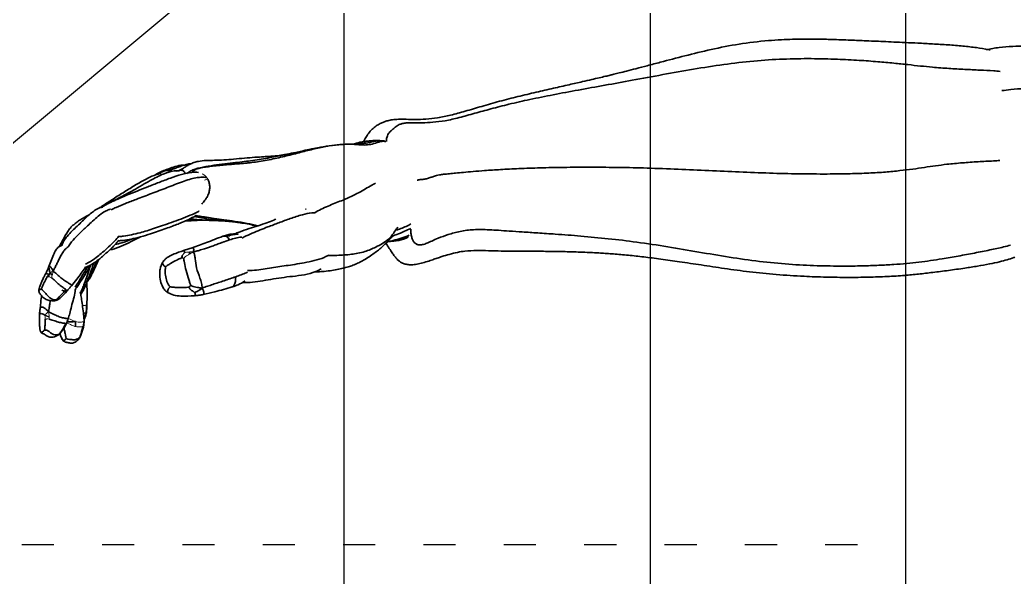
# Model space of a CAD drawing. Header units: millimetres. Extents: x 6622 to 532820, y 3370 to 359312.
# Drawn here: x 458319.3 to 458690.5, y 315683.4 to 315891.3 of the extents above; entities that cross this region are included whole.
import ezdxf

# ---------------------------------------------------------------- set-up
doc = ezdxf.new("R2010")
doc.units = ezdxf.units.MM
doc.linetypes.add('ACAD_ISO03W100', pattern=[30, 12, -18])

# ---------------------------------------------------------------- blocks, each defined once
blk = doc.blocks.new('A$C2A5E29B8')
at = {"color": 3}
for p, q in [((990.37, 0), (990.37, 5125.97)), ((1104.65, 5125.97), (1104.65, 0)), ((1200, 5057.38), (0, 4057.38))]:
    blk.add_line(p, q, dxfattribs=at)
at = {"color": 5}
for q in [(0, 4057.38), (1200, 4057.38)]:
    blk.add_line((1200, 5057.38), q, dxfattribs=at)
at = {"color": 5, "linetype": 'ACAD_ISO03W100'}
blk.add_line((0, 4629.93), (1200, 4629.93), dxfattribs=at)
blk = doc.blocks.new('A$C7F547E15')
at = {"color": 2, "linetype": 'Continuous', "lineweight": 35}
for p, q in [((352.58, 909.13), (349.33, 909)), ((352.58, 909.11), (352.58, 909.13)), ((354.73, 909.06), (354.3, 909.13)), ((373.66, 906.2), (373.72, 906.16)), ((373.72, 906.16), (373.74, 906.15)), ((350.41, 896.7), (350.39, 896.68)), ((350.49, 896.86), (350.41, 896.7)), ((365.63, 896.29), (365.6, 896.36)), ((351.42, 888.34), (351.31, 888.56)), ((351.44, 888.31), (351.42, 888.34)), ((359.21, 886.99), (359.06, 887.24)), ((359.22, 886.97), (359.21, 886.99)), ((359.23, 886.94), (359.22, 886.97)), ((421.73, 844.13), (421.47, 845.02)), ((380.93, 842.48), (381.71, 842.56)), ((381.71, 842.56), (382.1, 842.56)), ((421.67, 844.41), (421.84, 843.93)), ((391.18, 823.52), (391.05, 823.83)), ((391.16, 823.55), (391.07, 823.86)), ((391.18, 823.52), (391.89, 821.1)), ((391.89, 821.16), (391.33, 822.99)), ((392.44, 817.66), (391.84, 821.34)), ((367.59, 819.13), (367.6, 819.08)), ((397.88, 818.72), (397.6, 816.69)), ((397.84, 818.63), (397.88, 818.92)), ((435.62, 748.14), (435.68, 748.66)), ((388.81, 745.78), (388.78, 746.1))]:
    blk.add_line(p, q, dxfattribs=at)
at = {"color": 2, "linetype": 'Continuous', "lineweight": 18}
blk.add_line((392.18, 816.23), (392.2, 816.55), dxfattribs=at)
at = {"color": 2, "linetype": 'Continuous', "lineweight": 35}
for points, knots in [([(346.69, 908.59), (346.56, 908.53), (346.34, 908.43), (345.81, 907.68), (345.45, 906.6), (344.74, 905.69), (344.44, 905.09), (344.22, 904.47), (344.1, 903.67), (344.16, 902.64), (344.49, 901.39), (344.97, 900.62), (345.23, 900.21)], [0, 0, 0, 0, 0.041625, 0.073493, 0.272071, 0.373721, 0.421116, 0.469666, 0.574872, 0.698587, 0.841678, 1, 1, 1, 1]), ([(347.47, 906.68), (347.46, 906.66), (347.45, 906.6), (347.43, 906.43), (347.4, 906.03), (347.25, 905.25), (346.2, 903.95), (345.16, 902.47), (345.07, 901.23), (345.26, 900.52), (345.4, 900.2), (345.46, 900.08), (345.48, 900.05)], [0, 0, 0, 0, 0.25, 0.5, 1, 2, 3, 4, 5, 5.5, 5.75, 6, 6, 6, 6]), ([(346.7, 908.58), (346.65, 908.56), (346.39, 908.42), (346.35, 907.98), (346.71, 907.43), (347.14, 906.97), (347.37, 906.77), (347.47, 906.68)], [0, 0, 0, 0, 0.087077, 0.4137471, 0.7538204, 0.9001665, 1, 1, 1, 1]), ([(349.38, 909), (348.85, 908.98), (347.93, 908.93), (347.06, 908.69), (346.69, 908.59)], [0, 0, 0, 0, 0.571871, 1, 1, 1, 1]), ([(347.03, 908.7), (346.94, 908.68), (346.81, 908.66), (346.73, 908.6), (346.7, 908.58)], [0, 0, 0, 0, 0.654852, 1, 1, 1, 1]), ([(349.33, 909), (349.25, 908.99), (348.72, 908.97), (348.04, 908.91), (347.36, 908.79), (347.12, 908.73), (347.03, 908.7)], [0, 0, 0, 0, 0.1009271, 0.6601783, 0.8660911, 1, 1, 1, 1]), ([(347.47, 906.68), (347.5, 906.68), (347.6, 906.67), (347.91, 906.64), (348.63, 906.57), (350.14, 906.46), (351.81, 906.4), (352.56, 906.41)], [0, 0, 0, 0, 0.25, 0.5, 1, 2, 3, 3, 3, 3]), ([(352.58, 909.12), (351.99, 909.11), (350.84, 909.08), (349.75, 909.02), (349.21, 908.99)], [0, 0, 0, 0, 0.508886, 1, 1, 1, 1]), ([(354.3, 909.13), (354.25, 909.13), (354.05, 909.13), (353.49, 909.14), (352.96, 909.14), (352.58, 909.13)], [3, 3, 3, 3, 3.25, 3.5, 4, 4, 4, 4]), ([(352.63, 895.71), (352.63, 895.71), (352.65, 895.63), (352.71, 895.83), (352.81, 896.39), (352.92, 897.03), (353.09, 897.86), (353.33, 898.82), (353.67, 899.86), (354.24, 901.28), (355.08, 903.03), (355.64, 904.27), (355.92, 904.89)], [0, 0, 0, 0, 0.005892, 0.171489, 0.254443, 0.337386, 0.420319, 0.503246, 0.586163, 0.669109, 0.834613, 1, 1, 1, 1]), ([(354.45, 906.4), (354.37, 906.27), (354.13, 905.91), (353.82, 905.26), (353.65, 904.73), (353.6, 904.55)], [0, 0, 0, 0, 0.266637, 0.752233, 1, 1, 1, 1]), ([(354.3, 909.13), (354.33, 909.12), (354.43, 909.11), (354.65, 909.07), (355.01, 908.93), (355.22, 908.43), (355, 907.49), (354.64, 906.91), (354.41, 906.65), (354.31, 906.56), (354.28, 906.53)], [0, 0, 0, 0, 0.25, 0.5, 1, 2, 3, 3.5, 3.75, 4, 4, 4, 4]), ([(357.67, 908.72), (357.1, 908.79), (356.3, 908.9), (355.19, 909.07), (354.71, 909.1), (354.49, 909.12)], [0, 0, 0, 0, 0.577296, 0.803778, 1, 1, 1, 1]), ([(355.92, 904.89), (356.33, 905.25), (357.12, 905.92), (357.96, 907.12), (358.25, 908.21), (358.13, 908.7), (357.68, 908.71), (357.66, 908.71)], [0, 0, 0, 0, 0.1828153, 0.344148, 0.6660123, 0.9851967, 1, 1, 1, 1]), ([(355.92, 904.89), (356.6, 904.77), (357.96, 904.52), (359.73, 904.24), (360.82, 904.05), (361.22, 903.99)], [0, 0, 0, 0, 0.387388, 0.772339, 1, 1, 1, 1]), ([(363.46, 908.1), (363.23, 908.14), (362.07, 908.31), (360.13, 908.49), (358.44, 908.64), (357.67, 908.72)], [0, 0, 0, 0, 0.1185482, 0.5978616, 1, 1, 1, 1]), ([(366.14, 909.3), (365.93, 909.31), (365.55, 909.33), (364.89, 909.17), (364.11, 908.68), (363.38, 908.02), (362.48, 907.36), (361.77, 906.22), (361.13, 904.43), (361.08, 902.95), (361.06, 902.14)], [0, 0, 0, 0, 0.066472, 0.119897, 0.206265, 0.344495, 0.425538, 0.547867, 0.752594, 1, 1, 1, 1]), ([(366.8, 908.1), (366.76, 908.09), (366.65, 908.05), (366.38, 907.91), (365.87, 907.54), (365.11, 906.67), (363.75, 905.55), (362.42, 904.28), (361.72, 903.02), (361.51, 902.23), (361.47, 901.87), (361.46, 901.73), (361.46, 901.69)], [0, 0, 0, 0, 0.25, 0.5, 1, 2, 3, 4, 5, 5.5, 5.75, 6, 6, 6, 6]), ([(366.18, 909.25), (366.14, 909.25), (366.03, 909.27), (366.21, 908.89), (366.62, 908.34), (366.8, 908.1)], [0, 0, 0, 0, 0.2462976, 0.6717109, 1, 1, 1, 1]), ([(373.74, 906.18), (373.27, 906.43), (372.21, 906.99), (370.63, 907.77), (369, 908.48), (367.55, 909.05), (366.57, 909.22), (366.14, 909.3)], [0, 0, 0, 0, 0.193201, 0.434176, 0.641571, 0.841542, 1, 1, 1, 1]), ([(372.36, 905.43), (371.9, 905.66), (370.81, 906.3), (368.8, 907.3), (367.6, 907.81), (367.05, 908.01), (366.85, 908.08), (366.8, 908.1)], [0, 0, 0, 0, 1, 2, 2.5, 2.75, 3, 3, 3, 3]), ([(373.74, 906.15), (373.78, 906.14), (373.92, 906.09), (373.82, 905.69), (373.61, 905.27), (373.48, 905.08), (373.42, 905.01), (373.4, 904.98)], [0, 0, 0, 0, 0.169022, 0.682544, 0.879084, 0.952544, 1, 1, 1, 1]), ([(377.06, 904.66), (376.46, 904.92), (375.34, 905.39), (374.26, 905.93), (373.76, 906.18)], [0, 0, 0, 0, 0.537406, 1, 1, 1, 1]), ([(345.23, 900.22), (345.26, 900.18), (345.31, 900.1), (345.43, 900.06), (345.48, 900.05)], [0, 0, 0, 0, 0.543694, 1, 1, 1, 1]), ([(345.23, 900.21), (345.52, 899.87), (346.14, 899.15), (347.85, 897.89), (349.35, 897.14), (350.39, 896.61)], [0, 0, 0, 0, 0.212094, 0.45069, 1, 1, 1, 1]), ([(352.54, 904.49), (352.48, 904.23), (352.29, 903.63), (351.78, 902.19), (351.1, 900.2), (350.67, 898.06), (350.54, 897.12), (350.49, 896.86)], [8, 8, 8, 8, 8.5, 9, 10, 11, 12, 12, 12, 12]), ([(361.06, 902.14), (361.18, 901.63), (361.43, 900.56), (363.07, 898.57), (364.55, 897.24), (365.63, 896.27)], [0, 0, 0, 0, 0.206398, 0.426816, 1, 1, 1, 1]), ([(361.46, 901.69), (361.4, 901.72), (361.07, 901.86), (361.09, 902.01), (361.11, 902.14)], [0, 0, 0, 0, 0.199656, 1, 1, 1, 1]), ([(366.29, 896.73), (365.46, 897.43), (363.88, 898.83), (362.41, 900.26), (361.78, 901.09), (361.55, 901.49), (361.48, 901.65), (361.46, 901.69)], [0, 0, 0, 0, 1, 2, 2.5, 2.75, 3, 3, 3, 3]), ([(371.85, 903.48), (371.69, 903.24), (371.26, 902.72), (370.13, 901.52), (368.57, 899.87), (367.17, 897.96), (366.54, 897.03), (366.29, 896.73)], [8, 8, 8, 8, 8.5, 9, 10, 11, 12, 12, 12, 12]), ([(374.91, 902.74), (374.7, 902.46), (374.32, 901.92), (373.37, 900.85), (372.17, 899.51), (370.84, 897.83), (369.95, 896.43), (369.37, 895.48), (369, 894.89), (368.69, 894.46), (368.35, 894.12), (368.13, 894.04), (368.07, 894.19), (368.06, 894.23)], [0, 0, 0, 0, 0.075975, 0.145731, 0.283922, 0.417688, 0.544693, 0.60638, 0.667997, 0.731484, 0.799036, 0.948023, 1, 1, 1, 1]), ([(372.31, 904.75), (372.43, 904.71), (372.95, 904.55), (373.48, 904.45), (373.89, 904.38)], [0, 0, 0, 0, 0.2331812, 1, 1, 1, 1]), ([(372.88, 903.16), (373.13, 903.34), (373.68, 903.74), (374.13, 904.09), (374.37, 904.28)], [0, 0, 0, 0, 0.457539, 1, 1, 1, 1]), ([(374.37, 904.28), (374.7, 904.33), (375.16, 904.41), (375.86, 904.55), (376.76, 904.72), (377.35, 904.7), (376.99, 904.03), (376.25, 903.43), (375.62, 903.06), (375.21, 902.87), (374.91, 902.74)], [0, 0, 0, 0, 0.25, 0.5, 1, 2, 3, 3.5, 3.75, 4, 4, 4, 4]), ([(386.19, 895.65), (386.1, 895.81), (385.83, 896.31), (385, 897.22), (383.62, 898.24), (381.88, 899.22), (380.08, 900.11), (378.34, 900.95), (376.62, 901.8), (375.5, 902.42), (374.91, 902.74)], [0, 0, 0, 0, 0.0433031, 0.1351941, 0.2735232, 0.4245862, 0.5757546, 0.7162411, 0.8506845, 1, 1, 1, 1]), ([(387.04, 898.39), (386.87, 898.85), (386.5, 899.92), (385.07, 901.25), (382.93, 902.44), (380.15, 903.46), (378.12, 904.25), (377.05, 904.67)], [0, 0, 0, 0, 0.119331, 0.273691, 0.459303, 0.717106, 1, 1, 1, 1]), ([(343.06, 898.41), (342.85, 898.27), (342.46, 898.01), (341.96, 897.41), (341.65, 896.45), (341.5, 895.31), (341.27, 894.19), (341.44, 893.03), (342.24, 891.6), (343.19, 890.83), (343.71, 890.4)], [0, 0, 0, 0, 0.083654, 0.150096, 0.249677, 0.407623, 0.496982, 0.617307, 0.786266, 1, 1, 1, 1]), ([(343.55, 896.6), (343.32, 896.78), (342.79, 897.18), (342.75, 897.74), (342.72, 898.2), (343.03, 898.38), (343.09, 898.41)], [0, 0, 0, 0, 0.2865645, 0.6454272, 0.9342001, 1, 1, 1, 1]), ([(343.55, 896.6), (343.53, 896.57), (343.45, 896.46), (343.29, 896.15), (343.09, 895.52), (343.12, 894.53), (342.92, 893.5), (342.86, 892.43), (343.26, 891.31), (343.68, 890.7), (343.92, 890.43), (344.02, 890.34), (344.04, 890.32)], [0, 0, 0, 0, 0.25, 0.5, 1, 2, 3, 4, 5, 5.5, 5.75, 6, 6, 6, 6]), ([(345.88, 899.51), (345.57, 899.42), (344.6, 899.14), (343.68, 898.71), (343.06, 898.41)], [0, 0, 0, 0, 0.318906, 1, 1, 1, 1]), ([(343.09, 898.41), (343.12, 898.44), (343.18, 898.48), (343.28, 898.51), (343.31, 898.52)], [0, 0, 0, 0, 0.638122, 1, 1, 1, 1]), ([(343.53, 898.59), (343.47, 898.54), (343.37, 898.45), (343.31, 898.35), (343.29, 898.3)], [0, 0, 0, 0, 0.575252, 1, 1, 1, 1]), ([(348.48, 897.67), (347.9, 897.54), (346.66, 897.27), (345.17, 896.98), (344.11, 896.74), (343.71, 896.64), (343.55, 896.6)], [0, 0, 0, 0, 0.339447, 0.735427, 0.894755, 1, 1, 1, 1]), ([(345.48, 900.05), (345.51, 900.01), (345.63, 899.89), (345.96, 899.57), (346.74, 898.92), (348.29, 897.92), (349.74, 897.19), (350.49, 896.86)], [0, 0, 0, 0, 0.25, 0.5, 1, 2, 3, 3, 3, 3]), ([(350.4, 896.6), (350.77, 896.43), (351.5, 896.11), (352.26, 895.83), (352.64, 895.7)], [0, 0, 0, 0, 0.505144, 1, 1, 1, 1]), ([(351.4, 892.22), (351.37, 892.6), (351.31, 893.37), (351.27, 894.67), (351.26, 895.65), (351.36, 896.12), (351.38, 896.18)], [0, 0, 0, 0, 0.318724, 0.637378, 0.95588, 1, 1, 1, 1]), ([(352.63, 895.7), (353.49, 895.45), (355.39, 894.88), (358.56, 894.1), (361.94, 893.19), (364.68, 892.5), (366.19, 892.34), (366.57, 892.3)], [0, 0, 0, 0, 0.187595, 0.412957, 0.680777, 0.92026, 1, 1, 1, 1]), ([(365.58, 896.32), (365.99, 895.96), (366.8, 895.23), (367.63, 894.53), (368.05, 894.18)], [0, 0, 0, 0, 0.5018866, 1, 1, 1, 1]), ([(366.29, 896.73), (366.17, 896.6), (365.86, 896.26), (365.68, 896.19), (365.64, 896.28), (365.63, 896.29)], [0, 0, 0, 0, 0.354576, 0.949075, 1, 1, 1, 1]), ([(403.76, 875.97), (403.75, 876.04), (403.64, 876.66), (402.98, 878.24), (401.52, 880.51), (399.42, 882.99), (397.17, 885.43), (395.12, 887.63), (393.37, 889.51), (391.28, 891.7), (389.14, 893.71), (387.21, 895.13), (386.4, 895.55), (386.23, 895.64)], [0, 0, 0, 0, 0.009537, 0.084447, 0.188906, 0.316703, 0.447523, 0.560384, 0.653133, 0.735939, 0.898421, 0.979058, 1, 1, 1, 1]), ([(396.75, 892.72), (396.6, 892.96), (396.16, 893.69), (394.96, 894.77), (393.05, 896.15), (390.37, 897.68), (388.04, 898.87), (386.69, 899.56), (386.48, 899.67)], [0, 0, 0, 0, 0.070502, 0.208607, 0.372002, 0.63553, 0.942813, 1, 1, 1, 1]), ([(404.76, 879.56), (404.73, 879.8), (404.65, 880.51), (404.16, 881.69), (403.31, 883.23), (401.99, 884.98), (400.2, 887.03), (398.11, 889.2), (395.93, 891.47), (393.67, 893.87), (391.42, 895.98), (389.1, 897.71), (387.59, 898.43), (386.88, 898.76)], [0, 0, 0, 0, 0.030522, 0.087402, 0.139017, 0.225202, 0.329407, 0.443203, 0.56389, 0.684375, 0.814567, 0.912565, 1, 1, 1, 1]), ([(366.36, 892.43), (366.44, 892.36), (366.93, 891.88), (368.25, 891.12), (370.18, 889.82), (372.82, 888.14), (375.39, 886.53), (377.2, 885.53), (377.79, 885.21)], [0, 0, 0, 0, 0.025147, 0.152684, 0.328128, 0.541777, 0.850769, 1, 1, 1, 1]), ([(367.49, 892.41), (367.49, 892.4), (367.8, 892.17), (368.61, 891.7), (370.15, 890.75), (372.3, 889.42), (374.72, 887.94), (376.42, 886.98), (377.15, 886.56)], [0, 0, 0, 0, 0.001448, 0.103641, 0.245875, 0.483197, 0.774237, 1, 1, 1, 1]), ([(368.04, 894.19), (369.06, 893.36), (371, 891.76), (373.84, 889.65), (375.65, 888.27), (376.6, 887.75), (376.64, 887.72)], [0, 0, 0, 0, 0.367441, 0.698938, 0.986911, 1, 1, 1, 1]), ([(401.42, 885.59), (401.29, 885.81), (400.54, 887.11), (399.53, 889.07), (398.09, 891.19), (397.31, 892.3), (396.77, 892.7), (396.75, 892.72)], [0, 0, 0, 0, 0.090014, 0.537884, 0.765678, 0.988457, 1, 1, 1, 1]), ([(343.71, 890.4), (344.3, 890.11), (345.49, 889.51), (347.38, 889.01), (349.33, 888.35), (350.7, 888.28), (351.45, 888.25)], [0, 0, 0, 0, 0.240999, 0.494597, 0.724325, 1, 1, 1, 1]), ([(344.04, 890.32), (343.97, 890.31), (343.83, 890.3), (343.8, 890.42), (343.78, 890.48)], [0, 0, 0, 0, 0.501049, 1, 1, 1, 1]), ([(344.04, 890.32), (344.09, 890.29), (344.25, 890.21), (344.71, 890.03), (345.69, 889.7), (347.36, 889.29), (348.46, 888.94), (349.08, 888.8)], [0, 0, 0, 0, 0.25, 0.5, 1, 2, 3, 3, 3, 3]), ([(351.41, 888.24), (352.48, 888.3), (354.76, 888.43), (358.16, 888.93), (361.37, 889.38), (363.38, 889.7), (364.25, 889.83)], [0, 0, 0, 0, 0.249676, 0.528573, 0.795045, 1, 1, 1, 1]), ([(352.42, 888.31), (352.48, 888.25), (352.86, 887.92), (353.96, 887.52), (356.16, 887.05), (358.01, 886.98), (359.22, 886.94)], [0, 0, 0, 0, 0.03866, 0.214173, 0.486661, 1, 1, 1, 1]), ([(355.45, 887.5), (354.59, 887.64), (353.55, 887.8), (352.75, 888.25), (352.61, 888.33)], [0, 0, 0, 0, 0.827917, 1, 1, 1, 1]), ([(359.18, 886.94), (360.19, 886.91), (362.25, 886.86), (365.23, 886.87), (367.73, 886.91), (369.19, 886.97), (369.73, 886.99)], [0, 0, 0, 0, 0.288556, 0.584901, 0.846846, 1, 1, 1, 1]), ([(364.25, 889.83), (364.52, 889.61), (365.22, 889.03), (366.62, 888.31), (368.42, 887.5), (370.6, 886.62), (373.26, 885.62), (376, 884.63), (377.89, 884.02), (378.68, 883.76)], [0, 0, 0, 0, 0.066936, 0.172172, 0.298797, 0.444964, 0.623154, 0.841042, 1, 1, 1, 1]), ([(364.6, 890.2), (364.63, 890.17), (365.11, 889.76), (366.46, 889.13), (368.81, 888.18), (371.97, 887.07), (375.08, 886.02), (377.12, 885.4), (377.86, 885.17)], [0, 0, 0, 0, 0.008738, 0.133651, 0.306541, 0.550319, 0.837661, 1, 1, 1, 1]), ([(369.73, 886.99), (370.2, 886.62), (371.3, 885.77), (373.22, 884.7), (375.5, 883.58), (377.89, 882.5), (379.56, 881.78), (380.36, 881.43)], [0, 0, 0, 0, 0.149316, 0.345726, 0.546326, 0.782799, 1, 1, 1, 1]), ([(371.28, 886.37), (371.33, 886.34), (371.77, 886.04), (372.78, 885.48), (374.63, 884.54), (376.99, 883.47), (378.8, 882.69), (379.7, 882.3)], [0, 0, 0, 0, 0.021107, 0.169599, 0.36821, 0.686547, 1, 1, 1, 1]), ([(376.56, 887.99), (376.61, 887.83), (376.89, 886.88), (377.67, 885.37), (378.76, 883.59), (379.86, 882.05), (381.12, 880.44), (382.85, 878.43), (384.7, 876.4), (386.58, 874.48), (388.01, 873.07), (389.01, 872.3), (389.39, 872)], [0, 0, 0, 0, 0.024141, 0.143839, 0.243355, 0.326103, 0.418858, 0.540074, 0.710752, 0.817436, 0.930791, 1, 1, 1, 1]), ([(378.2, 887.65), (378.43, 887.15), (379.28, 885.34), (381.01, 882.9), (383.24, 880.12), (385.62, 877.45), (388.14, 874.85), (390.06, 872.88), (391.12, 872.1), (391.35, 871.94)], [0, 0, 0, 0, 0.0791143, 0.2876339, 0.429551, 0.5991587, 0.8085618, 0.959077, 1, 1, 1, 1]), ([(420.4, 852.96), (420.14, 853.86), (419.51, 856.08), (417.63, 859.81), (415.04, 864.4), (411.86, 869.48), (408.6, 874.66), (406.09, 878.62), (404.63, 880.76), (404.28, 881.27)], [0, 0, 0, 0, 0.084572, 0.209153, 0.377616, 0.565428, 0.757924, 0.942074, 1, 1, 1, 1]), ([(420.97, 834.89), (421, 835.9), (421.07, 838.59), (420.02, 843), (418.33, 848.09), (416.28, 853.3), (414.25, 858.45), (412.28, 863.49), (410.39, 868.17), (408.64, 872.32), (407.21, 875.48), (405.96, 877.93), (405.13, 879.45), (404.55, 880.21), (404.45, 880.34)], [0, 0, 0, 0, 0.061605, 0.162915, 0.275016, 0.392291, 0.509614, 0.619316, 0.728301, 0.821678, 0.896994, 0.941419, 0.990386, 1, 1, 1, 1]), ([(384.76, 876.37), (384.77, 876.33), (385.09, 874.84), (386.08, 871.91), (388.1, 867.5), (389.74, 864.16), (390.73, 862.22), (390.89, 861.91)], [0, 0, 0, 0, 0.007625, 0.290629, 0.585993, 0.933116, 1, 1, 1, 1]), ([(387.35, 873.76), (387.58, 872.72), (388.16, 870.1), (389.24, 867.34), (389.96, 865.61), (390.06, 865.35)], [0, 0, 0, 0, 0.363109, 0.907182, 1, 1, 1, 1]), ([(418.51, 831.04), (418.55, 831.24), (418.71, 832.07), (418.73, 833.81), (418.46, 836.31), (417.69, 839.21), (416.17, 843.68), (413.83, 849.56), (411.1, 856.76), (408.68, 863.23), (406.54, 868.72), (404.98, 872.62), (403.93, 874.81), (403.57, 875.56)], [0, 0, 0, 0, 0.015956, 0.065459, 0.120416, 0.185707, 0.259634, 0.421613, 0.584567, 0.74145, 0.852079, 0.949272, 1, 1, 1, 1]), ([(421.63, 843.93), (421.65, 844.15), (421.8, 845.42), (421.49, 847.39), (420.84, 849.64), (420.09, 851.59), (419.04, 853.87), (417.5, 856.79), (415.47, 860.33), (412.66, 865.2), (409.98, 870.24), (408.02, 873.86), (407.32, 875.15)], [0, 0, 0, 0, 0.019378, 0.10881, 0.16794, 0.217885, 0.288612, 0.384163, 0.503899, 0.641941, 0.871513, 1, 1, 1, 1]), ([(389.1, 872.23), (389.13, 871.57), (389.23, 869.56), (389.82, 866.09), (390.88, 861.76), (392.21, 857.58), (393.54, 853.67), (394.72, 850.24), (395.82, 847.17), (396.82, 844.56), (397.85, 842.03), (399.12, 839.25), (400.18, 837.06), (400.94, 835.91), (401.02, 835.81)], [0, 0, 0, 0, 0.050848, 0.154192, 0.271087, 0.397468, 0.497827, 0.594651, 0.681552, 0.753801, 0.813357, 0.893657, 0.989977, 1, 1, 1, 1]), ([(402.93, 834.57), (402.88, 834.65), (402.09, 835.94), (400.89, 838.83), (399.17, 843.07), (397.63, 847.42), (396.21, 851.54), (394.91, 855.31), (393.79, 858.78), (392.75, 862.36), (391.89, 866), (391.25, 869.2), (391.09, 871.07), (391.03, 871.71)], [0, 0, 0, 0, 0.007353, 0.120068, 0.241424, 0.362766, 0.475449, 0.576664, 0.668752, 0.754275, 0.860442, 0.952792, 1, 1, 1, 1]), ([(421.77, 851.08), (421.43, 851.97), (420.92, 853.31), (420.13, 854.64), (419.78, 854.97), (419.77, 854.98)], [0, 0, 0, 0, 0.656497, 0.987252, 1, 1, 1, 1]), ([(421.9, 848.97), (421.73, 849.91), (421.42, 851.69), (420.6, 853.26), (420.21, 854)], [0, 0, 0, 0, 0.526914, 1, 1, 1, 1]), ([(364.91, 849.27), (364.47, 848.34), (363.53, 846.39), (363.13, 842.11), (363.31, 838.82), (363.43, 836.67)], [0, 0, 0, 0, 0.238134, 0.501138, 1, 1, 1, 1]), ([(367.62, 848.16), (367.41, 848.35), (367.09, 848.64), (366.67, 848.93), (366.22, 849.13), (365.69, 849.22), (365.16, 849.27), (364.87, 849.28), (364.92, 849.27), (364.92, 849.27)], [0, 0, 0, 0, 0.1478556, 0.2262719, 0.3057282, 0.4972638, 0.736954, 0.9879697, 1, 1, 1, 1]), ([(379.02, 851.63), (378.33, 851.97), (377.03, 852.62), (374.37, 853.02), (371.37, 852.87), (368.47, 852.09), (366.28, 850.9), (365.39, 849.84), (364.91, 849.27)], [0, 0, 0, 0, 0.157365, 0.300675, 0.533038, 0.729419, 0.853436, 1, 1, 1, 1]), ([(377.03, 850.1), (376.96, 850.13), (376.72, 850.22), (376.07, 850.38), (374.67, 850.54), (372.29, 850.26), (369.82, 849.6), (368.47, 848.85), (367.88, 848.4), (367.67, 848.21), (367.62, 848.16)], [0, 0, 0, 0, 0.25, 0.5, 1, 2, 3, 3.5, 3.75, 4, 4, 4, 4]), ([(379.01, 851.63), (379.01, 851.63), (379.01, 851.69), (378.54, 851.6), (377.95, 851.52), (377.45, 851.04), (377.23, 850.69), (377.11, 850.33), (377.03, 850.1)], [0, 0, 0, 0, 0.004079, 0.266593, 0.707611, 0.78759, 0.863712, 1, 1, 1, 1]), ([(380.88, 843.01), (380.77, 843.55), (380.22, 844.81), (378.79, 847.51), (377.78, 849.09), (377.28, 849.79), (377.08, 850.04), (377.03, 850.1)], [1, 1, 1, 1, 2, 3, 3.5, 3.75, 4, 4, 4, 4]), ([(384.5, 841.84), (384.24, 842.63), (383.68, 844.31), (382.68, 846.9), (381.55, 849.08), (380.28, 850.7), (379.44, 851.32), (379.01, 851.64)], [0, 0, 0, 0, 0.2155964, 0.4584192, 0.7224147, 0.8591286, 1, 1, 1, 1]), ([(424.33, 841.55), (424.34, 841.8), (424.37, 843.19), (423.89, 845.11), (423.22, 847.21), (422.72, 848.58), (422.23, 849.85), (421.93, 850.65), (421.77, 851.08)], [0, 0, 0, 0, 0.080498, 0.43623, 0.610726, 0.752392, 0.867135, 1, 1, 1, 1]), ([(367.62, 848.16), (367.6, 848.07), (367.54, 847.73), (367.41, 846.81), (367.25, 844.78), (367.26, 841.43), (367.33, 840), (367.51, 839.48)], [1, 1, 1, 1, 1.25, 1.5, 2, 3, 4, 4, 4, 4]), ([(421.79, 849.03), (421.85, 848.83), (422.06, 848.13), (421.84, 847.64), (421.42, 847.5), (421.38, 847.49)], [0, 0, 0, 0, 0.273935, 0.940146, 1, 1, 1, 1]), ([(425.11, 838.05), (425.11, 838.08), (425.06, 838.54), (424.88, 839.52), (424.51, 841.06), (423.93, 842.89), (423.21, 844.89), (422.38, 846.93), (422.06, 848.29), (421.9, 848.97)], [0, 0, 0, 0, 0.0070341, 0.1223388, 0.2584789, 0.4234151, 0.6268914, 0.8141938, 1, 1, 1, 1]), ([(380.85, 841.77), (380.8, 841.77), (380.58, 841.74), (379.95, 841.67), (378.44, 841.43), (375.33, 840.7), (371.55, 839.62), (369.53, 838.93), (368.66, 838.62), (368.36, 838.51), (368.28, 838.48)], [0, 0, 0, 0, 0.25, 0.5, 1, 2, 3, 3.5, 3.75, 4, 4, 4, 4]), ([(384.43, 841.86), (384.43, 841.71), (384.42, 841.47), (384, 841.29), (383.66, 841.41), (383.51, 841.46)], [0, 0, 0, 0, 0.473336, 0.755282, 1, 1, 1, 1]), ([(385.82, 837.85), (385.59, 838.52), (385.15, 839.86), (384.72, 841.19), (384.5, 841.85)], [0, 0, 0, 0, 0.505915, 1, 1, 1, 1]), ([(398.45, 840.76), (398.44, 840.51), (398.41, 839.64), (398.44, 837.48), (398.61, 834.91), (398.69, 833.07), (398.72, 832.35)], [0, 0, 0, 0, 0.080056, 0.275156, 0.719829, 1, 1, 1, 1]), ([(421.74, 844.11), (421.74, 844.1), (422.02, 843.6), (422.04, 842.73), (421.7, 841.78), (420.92, 841.33), (420.54, 841.18), (420.34, 841.17), (420.32, 841.17)], [0, 0, 0, 0, 0.005976, 0.301581, 0.709046, 0.900618, 0.990503, 1, 1, 1, 1]), ([(420.5, 840.24), (420.72, 839.97), (421.39, 839.13), (422.53, 836.64), (423.48, 832.78), (424.33, 827.75), (424.92, 822.64), (425.62, 816.56), (426.49, 809.51), (427.74, 801.86), (428.86, 796.46), (429.42, 793.64), (429.52, 793.17)], [0, 0, 0, 0, 0.021503, 0.066404, 0.17212, 0.277863, 0.383648, 0.489496, 0.655735, 0.821985, 0.970419, 1, 1, 1, 1]), ([(429.55, 793.07), (429.39, 793.83), (429.11, 795.17), (428.83, 796.99), (428.67, 798.37), (428.54, 799.83), (428.41, 801.81), (428.24, 804.86), (427.99, 808.76), (427.59, 813.47), (427.15, 818.26), (426.76, 822.94), (426.58, 827.24), (426.53, 831.21), (426.29, 834.45), (425.6, 837.02), (424.77, 838.99), (423.77, 840.75), (422.6, 842.32), (422.03, 843.52), (421.73, 844.13)], [0, 0, 0, 0, 0.05162, 0.091288, 0.119593, 0.139079, 0.18102, 0.231265, 0.310007, 0.39992, 0.496677, 0.582151, 0.665021, 0.740341, 0.807199, 0.84749, 0.887949, 0.926501, 0.962065, 1, 1, 1, 1]), ([(363.43, 836.64), (363.51, 835.98), (363.66, 834.64), (363.9, 833.33), (364.02, 832.67)], [0, 0, 0, 0, 0.49683, 1, 1, 1, 1]), ([(365.03, 836.78), (364.84, 836.66), (364.43, 836.4), (363.88, 836.38), (363.49, 836.46), (363.48, 836.62), (363.47, 836.68)], [0, 0, 0, 0, 0.2459613, 0.5282702, 0.8202979, 1, 1, 1, 1]), ([(367.51, 839.48), (367.3, 839.37), (366.94, 839.14), (366.37, 838.67), (365.87, 838.06), (365.53, 837.45), (365.26, 837.03), (365.11, 836.86), (365.03, 836.78)], [0, 0, 0, 0, 0.25, 0.5, 1, 1.5, 1.75, 2, 2, 2, 2]), ([(365.03, 836.78), (365.17, 836.19), (365.47, 835.34), (366.13, 834.22), (366.61, 833.63), (366.98, 833.26)], [0, 0, 0, 0, 0.5, 0.75, 1, 1, 1, 1]), ([(368.28, 838.48), (368.24, 838.42), (368.11, 838.22), (367.82, 837.67), (367.52, 836.77), (367.33, 835.59), (367.17, 834.44), (367.07, 833.74), (366.98, 833.26)], [0, 0, 0, 0, 0.25, 0.5, 1, 1.5, 1.75, 2, 2, 2, 2]), ([(383.85, 837.36), (383.63, 837.14), (383.18, 836.89), (382.19, 836.59), (380.15, 836.33), (376.56, 835.98), (372.46, 834.45), (369.71, 833.55), (368.19, 833.25), (367.43, 833.2), (366.98, 833.26)], [0, 0, 0, 0, 0.25, 0.5, 1, 2, 3, 3.5, 3.75, 4, 4, 4, 4]), ([(368.28, 838.48), (368.24, 838.5), (368.09, 838.6), (367.78, 838.9), (367.59, 839.22), (367.51, 839.48)], [0, 0, 0, 0, 0.25, 0.5, 1, 1, 1, 1]), ([(382.82, 839.06), (383.1, 839.06), (383.49, 839.06), (383.76, 839.01), (383.83, 839)], [0, 0, 0, 0, 0.7253765, 1, 1, 1, 1]), ([(385.75, 837.84), (385.79, 837.72), (385.89, 837.39), (385.46, 837.13), (384.88, 837.08), (384.39, 837.17), (384.04, 837.29), (383.85, 837.36)], [0, 0, 0, 0, 0.218356, 0.597081, 0.78236, 0.88054, 1, 1, 1, 1]), ([(389.48, 820.37), (389.44, 820.49), (389.36, 820.74), (389.24, 821.11), (389.11, 821.48), (388.98, 821.85), (388.85, 822.21), (388.72, 822.58), (388.59, 822.95), (388.46, 823.31), (388.33, 823.68), (387.97, 824.66), (387.38, 826.24), (386.64, 828.31), (385.96, 830.25), (385.43, 831.88), (384.97, 833.34), (384.62, 834.5), (384.32, 835.54), (384.11, 836.3), (383.96, 836.91), (383.88, 837.21), (383.85, 837.36)], [0, 0, 0, 0, 0.021746, 0.043486, 0.065225, 0.086964, 0.108705, 0.130447, 0.152188, 0.173928, 0.195668, 0.217404, 0.348659, 0.479863, 0.585834, 0.691802, 0.766451, 0.841105, 0.894474, 0.947847, 0.973923, 1, 1, 1, 1]), ([(391.17, 823.54), (390.69, 824.84), (389.74, 827.36), (387.8, 832.09), (386.59, 835.59), (385.82, 837.83)], [0, 0, 0, 0, 0.275232, 0.53534, 1, 1, 1, 1]), ([(397.88, 818.92), (398.03, 820.09), (398.44, 823.32), (398.95, 828.19), (399.64, 833.01), (400.18, 835.74), (400.4, 836.88)], [0, 0, 0, 0, 0.192502, 0.53266, 0.805289, 1, 1, 1, 1]), ([(399.31, 838.94), (399.22, 838.19), (399.05, 836.7), (398.85, 834.48), (398.71, 832.3), (398.61, 830.17), (398.53, 827.91), (398.45, 825.32), (398.32, 822.68), (398.12, 820.93), (398.04, 820.22)], [0, 0, 0, 0, 0.116816, 0.23107, 0.343787, 0.452529, 0.562249, 0.704519, 0.87921, 1, 1, 1, 1]), ([(398.86, 834.51), (398.86, 835.11), (398.85, 836.68), (399.07, 838.19), (399.21, 839.13)], [0, 0, 0, 0, 0.383732, 1, 1, 1, 1]), ([(400.88, 836.01), (400.78, 835.56), (400.58, 834.71), (400.46, 833.83), (400.4, 833.41)], [0, 0, 0, 0, 0.526744, 1, 1, 1, 1]), ([(420.96, 837.86), (421.04, 837.79), (421.56, 837.36), (422.13, 836.71), (422.31, 836.03), (422.34, 835.9)], [0, 0, 0, 0, 0.128377, 0.843534, 1, 1, 1, 1]), ([(425.39, 811.46), (425.33, 812.01), (425.21, 813.17), (425, 815.78), (424.76, 818.71), (424.52, 821.79), (424.24, 825.04), (423.91, 828.07), (423.54, 830.96), (423.16, 833.53), (422.64, 835.15), (422.39, 835.93)], [0, 0, 0, 0, 0.105321, 0.217516, 0.335207, 0.45109, 0.565597, 0.695162, 0.796271, 0.90206, 1, 1, 1, 1]), ([(364.02, 832.66), (364.43, 830.85), (365.45, 826.36), (366.74, 821.82), (367.52, 819.11)], [0, 0, 0, 0, 0.403128, 1, 1, 1, 1]), ([(366.98, 833.26), (366.77, 833.1), (366.37, 832.82), (365.74, 832.51), (364.91, 832.29), (364.11, 832.29), (364.13, 832.62), (364.14, 832.72)], [0, 0, 0, 0, 0.12997, 0.236938, 0.437543, 0.83218, 1, 1, 1, 1]), ([(366.98, 833.26), (367.36, 832.19), (367.86, 830.67), (368.99, 827.33), (370.42, 823.01), (371.7, 819.28), (372.32, 817.5)], [0, 0, 0, 0, 0.5, 1, 2, 3, 3, 3, 3]), ([(400.4, 833.41), (400.28, 832.66), (399.96, 830.7), (399.5, 827.21), (398.88, 822.74), (398.14, 817.66), (397.26, 812.34), (396.47, 808.79), (396.08, 807.07)], [0, 0, 0, 0, 0.084489, 0.221211, 0.390715, 0.589775, 0.800869, 1, 1, 1, 1]), ([(417.8, 830.53), (417.33, 830.31), (416.39, 829.88), (414.59, 829.59), (412.67, 829.66), (410.69, 830.19), (408.81, 831.19), (407.28, 832.3), (406.48, 833.08), (406.18, 833.38)], [0, 0, 0, 0, 0.146711, 0.288554, 0.431158, 0.579224, 0.736533, 0.900815, 1, 1, 1, 1]), ([(367.53, 819.06), (367.87, 818.12), (368.61, 816.03), (369.59, 814.19), (370.4, 813.22), (370.41, 813.21)], [0, 0, 0, 0, 0.43982, 0.988905, 1, 1, 1, 1]), ([(367.6, 819.08), (367.6, 819.01), (367.62, 818.61), (368.46, 818.14), (369.84, 817.59), (371.52, 817.53), (372.32, 817.5)], [0, 0, 0, 0, 0.0606947, 0.3773398, 0.7018172, 1, 1, 1, 1]), ([(372.32, 817.5), (372.63, 816.63), (373.25, 814.87), (373.98, 812.89), (374.29, 812.13), (374.37, 811.93)], [0, 0, 0, 0, 0.4170734, 0.8445172, 1, 1, 1, 1]), ([(390.76, 814.7), (390.76, 814.8), (390.76, 815.22), (390.61, 816.17), (390.23, 817.96), (389.78, 819.4), (389.48, 820.37)], [0, 0, 0, 0, 0.072938, 0.308677, 0.53614, 1, 1, 1, 1]), ([(391.89, 821.1), (391.91, 821.02), (392.08, 820.48), (392.11, 819.95), (392.14, 819.5)], [0, 0, 0, 0, 0.146637, 1, 1, 1, 1]), ([(399.19, 798.74), (399.04, 799.08), (398.43, 800.44), (397.39, 803.2), (396.05, 807.08), (394.73, 811.4), (393.51, 815.04), (392.56, 817.26), (392.25, 817.98)], [0, 0, 0, 0, 0.053555, 0.220332, 0.431137, 0.647144, 0.885198, 1, 1, 1, 1]), ([(395.87, 807.74), (395.98, 808.09), (396.77, 810.61), (397.23, 813.64), (397.55, 816.29), (397.6, 816.69)], [0, 0, 0, 0, 0.1199, 0.866887, 1, 1, 1, 1]), ([(369.64, 814.5), (369.62, 813.64), (369.56, 811.27), (370.01, 807.18), (370.85, 802.31), (371.71, 797.35), (372.38, 792.26), (372.88, 786.8), (374, 781.95), (375.11, 778.89), (375.88, 777.75), (375.94, 777.67)], [0, 0, 0, 0, 0.070549, 0.195552, 0.325718, 0.45996, 0.599698, 0.746142, 0.891191, 0.992162, 1, 1, 1, 1]), ([(402.04, 780.35), (402.06, 780.91), (402.12, 782.91), (401.17, 786.87), (399.5, 791.96), (397.51, 797.32), (395.7, 802.04), (394.13, 806.15), (392.6, 809.83), (391.37, 812.62), (390.5, 814.17), (390.33, 814.48)], [0, 0, 0, 0, 0.04805, 0.17185, 0.333934, 0.487769, 0.635801, 0.746319, 0.857859, 0.971265, 1, 1, 1, 1]), ([(425.31, 812.26), (425.43, 811.25), (425.84, 807.77), (426.81, 801.9), (428.37, 794.81), (430.08, 788.04), (431.76, 781.6), (433.12, 775.42), (433.88, 769.79), (434.17, 764.89), (433.97, 760.93), (433.63, 757.58), (433.93, 754.48), (434.85, 751.48), (435.59, 749.09), (435.41, 747.68), (435.37, 747.37)], [0, 0, 0, 0, 0.042396, 0.147444, 0.252576, 0.353863, 0.449347, 0.541353, 0.631103, 0.703629, 0.76682, 0.822808, 0.876108, 0.930491, 0.984842, 1, 1, 1, 1]), ([(375.25, 811.92), (375.25, 811.23), (375.24, 809.13), (375.61, 805.74), (376.21, 801.79), (376.9, 797.9), (377.48, 793.93), (378.09, 789.79), (378.82, 785.36), (379.82, 780.78), (380.91, 776.86), (382.03, 774.81), (382.41, 774.1)], [0, 0, 0, 0, 0.052701, 0.158093, 0.261943, 0.363148, 0.462299, 0.565293, 0.678955, 0.804203, 0.931993, 1, 1, 1, 1]), ([(434.03, 760.89), (434.03, 760.98), (434.02, 761.13), (434.03, 761.78), (434.08, 762.89), (434.12, 764.42), (434.07, 766.51), (433.87, 769.69), (433.47, 773.11), (432.91, 776.56), (432.45, 779.09), (432.08, 781.01), (431.8, 782.39), (431.59, 783.42), (431.3, 784.81), (430.87, 786.87), (430.23, 789.81), (429.76, 792.07), (429.49, 793.36)], [0, 0, 0, 0, 0.058097, 0.105233, 0.151249, 0.204663, 0.26923, 0.343285, 0.479103, 0.555327, 0.621893, 0.681002, 0.707379, 0.731488, 0.763735, 0.818446, 0.896674, 1, 1, 1, 1]), ([(403.81, 784.67), (403.81, 784.7), (403.82, 784.78), (403.8, 784.87), (403.8, 784.92)], [0, 0, 0, 0, 0.3851755, 1, 1, 1, 1]), ([(374.66, 780.49), (374.66, 780.44), (374.63, 779.97), (374.64, 778.51), (374.8, 775.77), (375.21, 772.69), (375.77, 769.55), (376.38, 766.82), (377.03, 764.51), (377.85, 762.23), (378.87, 759.95), (380.1, 757.68), (381.59, 755.27), (383.2, 752.94), (384.68, 751), (385.98, 749.46), (387.22, 748.11), (388.66, 746.67), (390.04, 745.38), (390.95, 744.56), (391.29, 744.26)], [0, 0, 0, 0, 0.002502, 0.026879, 0.080421, 0.159993, 0.23058, 0.295314, 0.355301, 0.408952, 0.461467, 0.520133, 0.592705, 0.661231, 0.719943, 0.769259, 0.820425, 0.878537, 0.954719, 1, 1, 1, 1]), ([(415.91, 752.27), (415.6, 752.85), (414.81, 754.33), (413.28, 756.93), (411.53, 760.06), (409.77, 763.48), (408.21, 766.94), (406.87, 770.36), (405.63, 773.57), (404.22, 776.77), (403.09, 779.09), (402.31, 780.22), (402.2, 780.38)], [0, 0, 0, 0, 0.0892305, 0.2264649, 0.3593798, 0.4880798, 0.6148715, 0.7101039, 0.8044351, 0.8964351, 0.9853463, 1, 1, 1, 1]), ([(395.35, 741.91), (395.13, 742.08), (394.19, 742.78), (392.27, 743.99), (389.83, 746.02), (387.73, 749.06), (386.2, 752.05), (384.98, 754.63), (384, 757.25), (383.26, 760.18), (382.75, 763.42), (382.43, 766.69), (382.24, 770.19), (382.26, 772.76), (382.28, 773.99)], [0, 0, 0, 0, 0.028781, 0.1207634, 0.2330309, 0.3387393, 0.4479984, 0.5380172, 0.632684, 0.7294028, 0.8022488, 0.8729086, 0.939234, 1, 1, 1, 1]), ([(434.03, 761.38), (434.13, 760.13), (434.34, 757.61), (435.17, 753.95), (435.89, 750.93), (435.61, 749.15), (435.53, 748.63)], [0, 0, 0, 0, 0.2898412, 0.5854957, 0.8809981, 1, 1, 1, 1]), ([(434.04, 761.97), (434.31, 760.97), (434.87, 758.84), (435.64, 756.12), (435.64, 754.37), (435.64, 753.76)], [0, 0, 0, 0, 0.369133, 0.781744, 1, 1, 1, 1]), ([(434.07, 762.78), (434.29, 761.94), (434.82, 759.91), (435.55, 757.55), (435.55, 756.02), (435.56, 755.69)], [0, 0, 0, 0, 0.360034, 0.861925, 1, 1, 1, 1]), ([(435.68, 755.16), (435.5, 756.62), (435.17, 759.24), (434.41, 761.81), (434.09, 763.01), (434.08, 763.07)], [0, 0, 0, 0, 0.543148, 0.976911, 1, 1, 1, 1]), ([(478.06, 465.47), (478.11, 465.69), (478.57, 467.78), (479.19, 472), (479.93, 478.31), (480.46, 485.17), (480.89, 492.18), (481.22, 498.86), (481.51, 504.89), (481.76, 510.28), (481.98, 515.18), (482.18, 519.76), (482.36, 523.88), (482.52, 527.86), (482.69, 531.79), (482.85, 536.01), (482.97, 539.83), (483.05, 542.84), (483.08, 544.79), (483.1, 546.26), (483.12, 547.93), (483.12, 550.32), (483.1, 553.7), (483.02, 557.97), (482.81, 563.15), (482.27, 571.5), (480.97, 582.49), (478.38, 595.47), (475.41, 607.68), (472.79, 617.58), (470.77, 625.17), (469.38, 630.42), (468.26, 634.8), (467.39, 638.25), (466.77, 640.79), (466.26, 642.91), (465.72, 645.15), (465.04, 648.04), (464.21, 651.59), (463.13, 656.29), (461.78, 662.24), (460.15, 669.48), (458.33, 677.44), (456.34, 685.84), (454.15, 694.32), (451.81, 702.52), (449.57, 710.1), (447.68, 716.94), (446.35, 723.05), (445.76, 728.57), (445.62, 733.47), (445.7, 737.72), (445.76, 740.83), (445.68, 742.97), (445.53, 744.35), (445.32, 745.54), (444.99, 746.87), (444.53, 748.26), (443.93, 749.71), (442.98, 751.48), (441.53, 753.43), (439.8, 755.07), (437.81, 756.42), (436.25, 757.32), (435.4, 757.76), (435.26, 757.84)], [0, 0, 0, 0, 0.002136, 0.020182, 0.040307, 0.062322, 0.085325, 0.106961, 0.126016, 0.143211, 0.159099, 0.173726, 0.188412, 0.199959, 0.212713, 0.226764, 0.240871, 0.249569, 0.255798, 0.259606, 0.263719, 0.271755, 0.282448, 0.295939, 0.312368, 0.33163, 0.375332, 0.417443, 0.457564, 0.495326, 0.515507, 0.533033, 0.547503, 0.558902, 0.567225, 0.572517, 0.579769, 0.589187, 0.600733, 0.614464, 0.635065, 0.658767, 0.684977, 0.712807, 0.741031, 0.768606, 0.794565, 0.817069, 0.83668, 0.854009, 0.869217, 0.882291, 0.893199, 0.897864, 0.902207, 0.906711, 0.911733, 0.921319, 0.932922, 0.945781, 0.959245, 0.973304, 0.985963, 0.997717, 1, 1, 1, 1]), ([(435.73, 754.22), (435.72, 754.38), (435.7, 754.7), (435.69, 755), (435.68, 755.16)], [0, 0, 0, 0, 0.503606, 1, 1, 1, 1]), ([(435.68, 748.63), (435.71, 749.25), (435.79, 750.54), (435.79, 751.97), (435.77, 753.24), (435.74, 753.92), (435.73, 754.22)], [0, 0, 0, 0, 0.26958, 0.555519, 0.806894, 1, 1, 1, 1]), ([(387.9, 747.44), (387.07, 746.89), (385.43, 745.8), (383.48, 744.53), (382, 743.48), (380.94, 742.63), (380.06, 741.8), (379.25, 740.79), (378.63, 739.71), (378.17, 738.44), (377.93, 737.05), (377.82, 735.58), (377.98, 733.44), (378.57, 730.81), (379.36, 728.17), (380.21, 725.68), (380.98, 723.43), (381.84, 720.86), (382.81, 717.71), (383.71, 714.14), (384.41, 709.87), (384.56, 705.05), (384.43, 699.43), (384.29, 693.34), (384.2, 686.65), (384.19, 679.43), (384.15, 672), (384.04, 664.75), (383.87, 658.61), (383.67, 653.77), (383.51, 650.29), (383.34, 647.23), (383.15, 644.28), (382.93, 641.13), (382.65, 637.75), (382.22, 633.06), (381.55, 626.84), (380.52, 618.87), (379.24, 609.95), (377.74, 600.03), (376.1, 589.15), (374.52, 577.46), (373.27, 565.09), (372.49, 553.18), (372.08, 542.03), (371.96, 532), (372.06, 522.49), (372.35, 513.64), (372.86, 505.86), (373.53, 498.78), (374.32, 491.99), (375.24, 484.77), (376.23, 477.8), (377.24, 471.38), (378.21, 465.98), (379.17, 461.37), (380.17, 457.6), (380.9, 455.24), (381.37, 454.09), (381.43, 453.95)], [0, 0, 0, 0, 0.0130097, 0.0258036, 0.0363287, 0.044698, 0.052161, 0.0603896, 0.0694545, 0.0778521, 0.0816701, 0.0853944, 0.0926818, 0.1014756, 0.1112207, 0.1201363, 0.1273766, 0.1352497, 0.1471959, 0.1603322, 0.1721921, 0.1907135, 0.208906, 0.2276943, 0.2492949, 0.272988, 0.2972282, 0.3208481, 0.3428858, 0.3564269, 0.3675154, 0.3765506, 0.3860032, 0.3961945, 0.4071157, 0.4187501, 0.441873, 0.4676166, 0.4963805, 0.5289885, 0.5644589, 0.6024995, 0.6426966, 0.684188, 0.717216, 0.7496619, 0.7801489, 0.8077957, 0.8335214, 0.8537153, 0.8749029, 0.8981511, 0.9227488, 0.9420389, 0.9603039, 0.9756254, 0.9876472, 0.9985259, 1, 1, 1, 1]), ([(435.39, 747.2), (435.64, 747.19), (436.33, 747.17), (437.41, 746.97), (438.53, 746.52), (439.43, 745.92), (440.17, 745.21), (441.02, 744.21), (441.93, 743.25), (442.77, 742.16), (443.34, 741.07), (443.79, 739.64), (444.09, 737.48), (444.1, 734.39), (444.08, 730.25), (444.28, 725.27), (445, 719.5), (446.53, 712.96), (448.51, 705.88), (450.67, 698.12), (452.88, 689.6), (455.06, 679.89), (457.22, 669.08), (459.4, 657.4), (461.61, 645.11), (463.98, 631.99), (466.56, 618.24), (469.11, 603.99), (471.34, 589.84), (473.01, 575.87), (473.88, 562.23), (474.08, 549.19), (473.81, 537.36), (473.27, 527), (472.62, 518.22), (471.93, 510.63), (471.23, 504), (470.57, 498), (469.93, 491.65), (469.42, 484.76), (469.01, 477.37), (468.66, 470.34), (468.4, 464.79), (468.15, 461.74), (468.07, 460.73)], [0, 0, 0, 0, 0.0033048, 0.0091902, 0.0137857, 0.0175305, 0.0208341, 0.0239904, 0.0304465, 0.0340987, 0.0383843, 0.0436695, 0.0503727, 0.0620808, 0.0769037, 0.0945796, 0.1149368, 0.1381165, 0.1648544, 0.1911839, 0.2211565, 0.2551943, 0.2929214, 0.3334216, 0.3757635, 0.4190185, 0.4675825, 0.5158543, 0.5635402, 0.6103785, 0.6561008, 0.6999138, 0.7407312, 0.7745412, 0.8040223, 0.8293219, 0.851477, 0.8715431, 0.8905697, 0.916217, 0.941388, 0.9656094, 0.9885971, 1, 1, 1, 1]), ([(388.6, 746.75), (388.62, 746.65), (388.67, 746.36), (388.72, 746.09), (388.73, 746.09), (388.73, 746.09)], [0, 0, 0, 0, 0.182958, 0.544493, 1, 1, 1, 1]), ([(391.64, 736.51), (391.18, 737.75), (390.24, 740.25), (389.25, 743.65), (388.84, 745.79), (388.67, 746.69)], [0, 0, 0, 0, 0.367082, 0.734363, 1, 1, 1, 1]), ([(388.73, 746.09), (388.8, 745.3), (388.92, 743.86), (389.16, 741.6), (389.68, 739.41), (390.21, 738.08), (390.43, 737.51)], [0, 0, 0, 0, 0.3424295, 0.6193304, 0.8377658, 1, 1, 1, 1]), ([(390.94, 736.94), (390.92, 736.96), (390.3, 738.2), (389.66, 740.86), (388.98, 743.77), (388.84, 745.4), (388.81, 745.78)], [0, 0, 0, 0, 0.0106384, 0.4474431, 0.8690027, 1, 1, 1, 1]), ([(394.85, 735.82), (394.39, 736.79), (393.35, 739), (392.13, 741.82), (391.51, 743.63), (391.29, 744.26)], [0, 0, 0, 0, 0.339886, 0.773281, 1, 1, 1, 1]), ([(393.97, 742.49), (394.08, 742.21), (394.77, 740.36), (395.75, 738.01), (396.73, 736.06), (396.91, 735.71)], [0, 0, 0, 0, 0.127603, 0.842666, 1, 1, 1, 1]), ([(394.54, 735.84), (393.92, 735.8), (392.66, 735.74), (390.91, 735.44), (389.42, 734.97), (388.31, 734.3), (387.66, 733.55), (387.35, 732.9), (387.15, 732.24), (387.09, 731.32), (387.31, 729.91), (387.97, 728.16), (389.04, 725.86), (390.47, 722.62), (392.1, 718.19), (393.31, 713.66), (393.99, 709.65), (394.28, 706.42), (394.34, 702.9), (394.2, 699.02), (393.94, 694.61), (393.59, 689.5), (393.17, 683.39), (392.71, 676.23), (392.1, 667.13), (391.26, 656.16), (390.07, 643.49), (388.46, 629.96), (386.29, 615.9), (383.82, 601.51), (381.42, 587.26), (379.39, 573.24), (378.07, 559.56), (377.4, 546.48), (377.22, 535.08), (377.33, 525.46), (377.59, 517.64), (377.97, 510.69), (378.46, 504.47), (379.07, 498.73), (379.81, 493.22), (380.77, 487.09), (381.95, 480.25), (383.33, 472.83), (384.74, 465.79), (385.95, 460.14), (386.73, 456.97), (387, 455.86)], [0, 0, 0, 0, 0.008179, 0.016456, 0.023038, 0.028062, 0.031969, 0.033695, 0.035369, 0.038828, 0.042752, 0.05089, 0.061511, 0.074809, 0.094271, 0.116345, 0.127911, 0.139676, 0.152194, 0.166419, 0.181387, 0.199147, 0.22036, 0.245442, 0.273901, 0.315108, 0.35934, 0.405056, 0.455121, 0.504845, 0.553874, 0.60186, 0.648446, 0.692844, 0.73402, 0.763415, 0.789632, 0.812629, 0.833196, 0.852196, 0.870493, 0.888947, 0.914556, 0.940533, 0.965459, 0.987933, 1, 1, 1, 1]), ([(417.31, 732.79), (417.36, 732.62), (417.45, 732.32), (417.56, 731.58), (417.66, 730.73), (417.77, 729.79), (417.9, 728.85), (418.1, 727.96), (418.47, 726.79), (419.03, 725.41), (419.52, 723.94), (419.84, 722.35), (420.09, 720.36), (420.35, 717.82), (420.64, 714.7), (420.99, 711.02), (421.4, 706.48), (421.86, 700.71), (422.33, 693.58), (422.77, 684.96), (423.11, 675.11), (423.32, 664.17), (423.39, 652.36), (423.3, 639.98), (423.04, 626.75), (422.54, 612.9), (421.89, 598.55), (421.22, 584.31), (420.65, 570.26), (420.29, 556.53), (420.17, 543.4), (420.28, 531.96), (420.6, 522.34), (421.06, 514.58), (421.71, 507.75), (422.47, 501.69), (423.27, 496.16), (424.06, 490.87), (424.84, 484.99), (425.45, 478.35), (425.94, 471.07), (426.25, 465.2), (426.42, 461.87), (426.47, 460.89)], [0, 0, 0, 0, 0.006834, 0.012421, 0.016782, 0.02037, 0.023596, 0.026732, 0.029972, 0.037513, 0.047083, 0.054827, 0.064294, 0.076378, 0.087823, 0.101862, 0.118818, 0.138865, 0.165749, 0.197063, 0.232944, 0.272835, 0.315735, 0.36064, 0.406547, 0.458114, 0.509447, 0.560295, 0.610403, 0.659424, 0.706366, 0.749967, 0.781067, 0.808742, 0.832944, 0.854491, 0.874253, 0.893083, 0.911841, 0.937608, 0.963788, 0.989319, 1, 1, 1, 1]), ([(479.6, 306.83), (479.3, 309.76), (478.72, 315.55), (477.98, 324.26), (477.42, 333.08), (477.07, 342.14), (476.93, 351.32), (476.93, 360.31), (477.02, 368.19), (477.15, 374.82), (477.28, 380.17), (477.41, 384.81), (477.53, 388.72), (477.64, 391.87), (477.73, 394.35), (477.85, 397.56), (478.04, 402.08), (478.31, 408.33), (478.63, 415.34), (478.97, 422.72), (479.28, 429.93), (479.53, 436.68), (479.72, 442.91), (479.84, 448.89), (479.75, 454.98), (479.39, 461.16), (478.54, 465.22), (478.14, 467.18)], [0, 0, 0, 0, 0.054718, 0.108297, 0.16287, 0.219368, 0.277386, 0.334117, 0.386852, 0.424302, 0.457636, 0.486521, 0.510779, 0.530338, 0.545198, 0.557004, 0.590339, 0.62941, 0.673668, 0.721101, 0.767002, 0.808449, 0.847656, 0.884484, 0.922733, 0.96271, 1, 1, 1, 1]), ([(459.08, 459.94), (459.26, 458.58), (459.71, 455.2), (460.09, 449.22), (460.34, 441.75), (460.45, 433.17), (460.49, 423.63), (460.53, 413.25), (460.63, 400.94), (460.91, 386.87), (461.36, 371.33), (461.83, 356.54), (462.23, 343), (462.49, 331.05), (462.6, 320.23), (462.67, 310.46), (462.74, 301.53), (462.89, 295.84), (462.96, 293.1)], [0, 0, 0, 0, 0.026081, 0.064535, 0.109726, 0.16132, 0.218646, 0.280934, 0.347368, 0.439112, 0.533211, 0.625862, 0.70426, 0.775865, 0.840067, 0.898017, 0.950924, 1, 1, 1, 1])]:
    blk.add_open_spline(points, degree=3, knots=knots, dxfattribs=at)
for points in [[(347.03, 908.7), (347.02, 908.7), (346.99, 908.67), (346.95, 908.61), (346.93, 908.56), (346.92, 908.52)], [(365.52, 896.52), (365.51, 896.71), (365.58, 897.24), (365.82, 898.1), (365.97, 898.6)], [(349.17, 892.32), (349.8, 892.25), (350.5, 892.19), (351.4, 892.22)], [(389.48, 820.37), (389.88, 820.55), (390.52, 820.97), (390.9, 821.49), (391.04, 821.76)], [(391.04, 821.76), (391.3, 822.3), (391.34, 822.89), (391.18, 823.52)], [(392.2, 816.55), (392.12, 818.1), (391.65, 819.9), (391.04, 821.76)]]:
    blk.add_open_spline(points, degree=3, dxfattribs=at)
at = {"color": 2, "linetype": 'Continuous', "lineweight": 18}
for points, knots in [([(352.54, 904.49), (352.65, 905.01), (352.62, 905.51), (352.56, 905.96), (352.54, 906.21), (352.55, 906.34), (352.56, 906.41)], [0, 0, 0, 0, 1, 1.5, 1.75, 2, 2, 2, 2]), ([(355.92, 904.89), (355.52, 904.8), (354.91, 904.68), (353.8, 904.54), (353.03, 904.5), (352.54, 904.49)], [0, 0, 0, 0, 0.25, 0.5, 1, 1, 1, 1]), ([(352.56, 906.41), (352.93, 906.42), (353.46, 906.44), (354.02, 906.5), (354.22, 906.52), (354.28, 906.53)], [3, 3, 3, 3, 3.5, 3.75, 4, 4, 4, 4]), ([(354.28, 906.53), (354.31, 906.51), (354.4, 906.45), (354.63, 906.3), (354.94, 906.06), (355.27, 905.73), (355.59, 905.35), (355.78, 905.09), (355.92, 904.89)], [0, 0, 0, 0, 0.25, 0.5, 1, 1.5, 1.75, 2, 2, 2, 2]), ([(371.85, 903.48), (372.17, 903.95), (372.3, 904.48), (372.33, 904.97), (372.34, 905.23), (372.35, 905.36), (372.36, 905.43)], [0, 0, 0, 0, 1, 1.5, 1.75, 2, 2, 2, 2]), ([(372.36, 905.43), (372.59, 905.31), (372.9, 905.16), (373.23, 905.04), (373.36, 904.99), (373.4, 904.98)], [3, 3, 3, 3, 3.5, 3.75, 4, 4, 4, 4]), ([(373.4, 904.98), (373.42, 904.96), (373.49, 904.86), (373.69, 904.62), (374.01, 904.24), (374.36, 903.78), (374.66, 903.3), (374.81, 902.98), (374.91, 902.74)], [0, 0, 0, 0, 0.25, 0.5, 1, 1.5, 1.75, 2, 2, 2, 2]), ([(374.91, 902.74), (374.54, 902.78), (373.98, 902.87), (372.98, 903.1), (372.29, 903.32), (371.85, 903.48)], [0, 0, 0, 0, 0.25, 0.5, 1, 1, 1, 1]), ([(349.08, 888.8), (349.06, 888.87), (349.03, 889.05), (348.95, 889.48), (348.84, 890.44), (348.9, 892.15), (349.77, 894.11), (350.4, 895.29), (350.54, 895.78)], [2, 2, 2, 2, 2.25, 2.5, 3, 4, 5, 6, 6, 6, 6]), ([(350.54, 895.78), (350.6, 896.01), (350.68, 896.34), (350.64, 896.65), (350.63, 896.74)], [0, 0, 0, 0, 0.687664, 1, 1, 1, 1]), ([(351.31, 888.56), (351.28, 888.71), (351.21, 889.02), (351.13, 889.85), (351.15, 890.93), (351.38, 892.19), (351.86, 893.47), (352.43, 894.64), (352.74, 895.32), (352.87, 895.63)], [0, 0, 0, 0, 0.146288, 0.292474, 0.438551, 0.584521, 0.730617, 0.876932, 1, 1, 1, 1]), ([(355.45, 887.5), (355.42, 887.63), (355.36, 887.88), (355.29, 888.26), (355.29, 888.53), (355.3, 888.55)], [0, 0, 0, 0, 0.507055, 0.96375, 1, 1, 1, 1]), ([(359.06, 887.24), (359.02, 887.38), (358.96, 887.63), (358.88, 888.25), (358.91, 888.79), (358.92, 889.04)], [0, 0, 0, 0, 0.370242, 0.7060171, 1, 1, 1, 1]), ([(419.9, 854.26), (420.02, 854.17), (420.37, 853.9), (420.45, 853.37), (420.4, 852.69), (420.25, 852.17), (420.03, 851.89), (419.96, 851.8)], [0, 0, 0, 0, 0.167834, 0.484374, 0.6997, 0.900072, 1, 1, 1, 1]), ([(380.85, 841.77), (380.87, 841.82), (380.91, 841.97), (380.97, 842.38), (380.94, 842.74), (380.88, 843.01)], [0, 0, 0, 0, 0.25, 0.5, 1, 1, 1, 1]), ([(383.85, 837.36), (383.58, 837.78), (383.21, 838.4), (382.61, 839.43), (382, 840.47), (381.45, 841.2), (381.06, 841.6), (380.9, 841.74), (380.85, 841.77)], [0, 0, 0, 0, 0.25, 0.5, 1, 1.5, 1.75, 2, 2, 2, 2]), ([(380.88, 843.01), (381.05, 842.99), (381.36, 842.93), (381.9, 842.73), (382.68, 842.22), (383.19, 841.63), (383.51, 841.46)], [0, 0, 0, 0, 0.25, 0.5, 1, 2, 2, 2, 2]), ([(383.51, 841.46), (383.65, 840.85), (383.81, 839.92), (383.9, 838.59), (383.89, 837.85), (383.85, 837.36)], [0, 0, 0, 0, 0.5, 0.75, 1, 1, 1, 1]), ([(417.8, 830.53), (417.71, 830.89), (417.59, 831.38), (417.45, 831.87), (417.41, 832.01)], [0, 0, 0, 0, 0.719378, 1, 1, 1, 1]), ([(420.29, 833.23), (420.16, 832.95), (419.86, 832.31), (419.09, 831.37), (418.22, 830.81), (417.8, 830.53)], [0, 0, 0, 0, 0.290097, 0.658202, 1, 1, 1, 1]), ([(392.33, 818.03), (392.3, 818.27), (392.23, 818.61), (392.07, 819.16), (391.74, 819.96), (391.36, 820.48), (391.07, 820.77)], [0, 0, 0, 0, 0.25, 0.5, 1, 2, 2, 2, 2]), ([(392.2, 816.55), (392.26, 816.69), (392.37, 816.97), (392.43, 817.36), (392.46, 817.63), (392.43, 817.74), (392.42, 817.75)], [0, 0, 0, 0, 0.312723, 0.63445, 0.96496, 1, 1, 1, 1])]:
    blk.add_open_spline(points, degree=3, knots=knots, dxfattribs=at)
for points in [[(351.31, 888.56), (350.4, 888.57), (349.7, 888.66), (349.08, 888.8)], [(359.06, 887.24), (357.44, 887.3), (356.3, 887.39), (355.45, 887.5)]]:
    blk.add_open_spline(points, degree=3, dxfattribs=at)

msp = doc.modelspace()

# ---------------------------------------------------------------- block references
at = {"color": 3}
msp.add_blockref('A$C2A5E29B8', (457450, 311065.654), dxfattribs=at)
at = {"color": 3, "xscale": 0.8, "yscale": 0.8, "zscale": 0.8, "rotation": 90}
msp.add_blockref('A$C7F547E15', (459053.894, 315497.593), dxfattribs=at)

doc.saveas('drawing.dxf')
